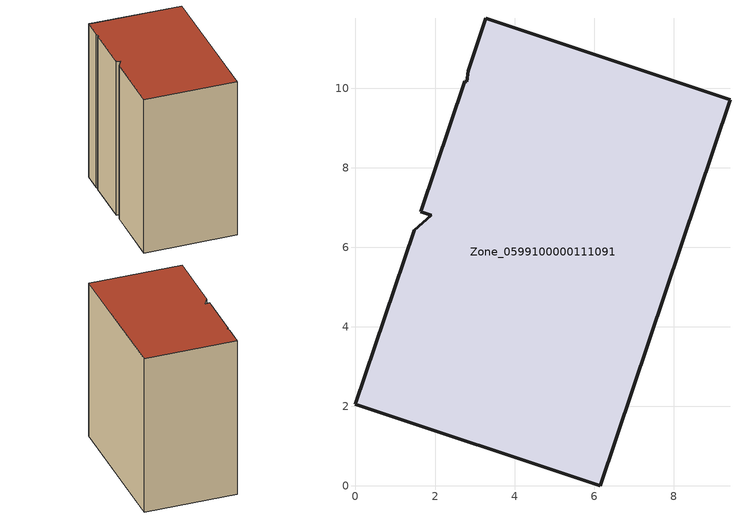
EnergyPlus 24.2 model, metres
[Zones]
Zone_0599100000111091
 floor ground (C_G): 1.48,6.44 1.9,6.81 1.64,6.9 2.74,10.18 2.8,10.16 2.83,10.44 3.28,11.77 9.42,9.72 6.15,0 0,2.05 z0
 wall outside (C_F): 3.28,11.77 2.83,10.44 2.8,10.16 2.74,10.18 1.64,6.9 1.9,6.81 1.48,6.44 0,2.05 6.15,0 9.42,9.72 3.28,11.77 z0:11.63
 roof outside (C_R): 1.9,6.81 1.48,6.44 0,2.05 6.15,0 9.42,9.72 3.28,11.77 2.83,10.44 2.8,10.16 2.74,10.18 1.64,6.9 z11.63
[BUILDING]
Pand.0599100000111091: North Axis=0; Terrain=City; Loads Convergence Tolerance Value=0.04; Temperature Convergence Tolerance Value=0.4; Solar Distribution=FullExterior; Maximum Number of Warmup Days=25; Minimum Number of Warmup Days=1
[Site:Location]
Rotterdam.The.Hague.AP_ZH_NLD Design_Conditions: Latitude=51.96; Longitude=4.45; Time Zone=1; Elevation=-4.5
[SITE:GROUNDTEMPERATURE:BUILDINGSURFACE]
18, 18, 18, 18, 18, 18, 18, 18, 18, 18, 18, 18
[MATERIAL] Thermal Absorptance=0.9; Solar Absorptance=0.7; Visible Absorptance=0.7
Name | Roughness | Thickness | Conductivity | Density | Specific Heat
G.TC.1946 | MediumSmooth | 0.15 | 1 | 540 | 1210
F.TC.1946 | Rough | 0.3 | 0.857143 | 1920 | 840
R.TC.1946 | MediumRough | 0.2 | 0.909091 | 1500 | 1000
[CONSTRUCTION]
C_G: G.TC.1946
C_F: F.TC.1946
C_R: R.TC.1946
[ZONE]
Zone_0599100000111091: Type=1; Multiplier=1; Ceiling Height=Autocalculate; Volume=Autocalculate; Floor Area=autocalculate; Part of Total Floor Area=Yes
[ZONEINFILTRATION:DESIGNFLOWRATE]
Infil_Zone_0599100000111091: Zone or ZoneList or Space or SpaceList=Zone_0599100000111091; Schedule=AlwaysOn; Design Flow Rate Calculation Method=Flow/Area; Flow Rate per Floor Area=0.003; Constant Term Coefficient=1; Temperature Term Coefficient=0; Velocity Term Coefficient=0; Velocity Squared Term Coefficient=0
[HVACTEMPLATE:ZONE:IDEALLOADSAIRSYSTEM]
Zone_0599100000111091: Maximum Heating Supply Air Temperature=50; Minimum Cooling Supply Air Temperature=13; Maximum Heating Supply Air Humidity Ratio=0.0156; Minimum Cooling Supply Air Humidity Ratio=0.0077; Heating Limit=NoLimit; Cooling Limit=NoLimit; Dehumidification Control Type=ConstantSensibleHeatRatio; Cooling Sensible Heat Ratio=0.7; Dehumidification Setpoint=60; Humidification Control Type=None; Humidification Setpoint=30; Outdoor Air Method=None; Outdoor Air Flow Rate per Person=0.00944; Outdoor Air Flow Rate per Zone Floor Area=0; Outdoor Air Flow Rate per Zone=0; Demand Controlled Ventilation Type=None; Outdoor Air Economizer Type=NoEconomizer; Heat Recovery Type=None; Sensible Heat Recovery Effectiveness=0.7; Latent Heat Recovery Effectiveness=0.65
[ZONECONTROL:THERMOSTAT]
ThermostatControl_Zone_0599100000111091: Zone or ZoneList=Zone_0599100000111091; Control Type Schedule=DualSetpointControlType; Control 1=Thermostat_Zone_0599100000111091; Temperature Difference Between Cutout And Setpoint=0
[THERMOSTATSETPOINT:DUALSETPOINT]
Thermostat_Zone_0599100000111091: Heating Setpoint Temperature Schedule=HeatingSetpoint_Zone_0599100000111091; Cooling Setpoint Temperature Schedule=CoolingSetpoint_Zone_0599100000111091
[SCHEDULE:COMPACT]
HeatingSetpoint_Zone_0599100000111091: Through: 12/31, For: AllDays, Until: 24:00, 21
CoolingSetpoint_Zone_0599100000111091: Through: 12/31, For: AllDays, Until: 24:00, 24
DualSetpointControlType: Through: 12/31, For: AllDays, Until: 24:00, 4
AlwaysOn: Through: 12/31, For: AllDays, Until: 24:00, 1
